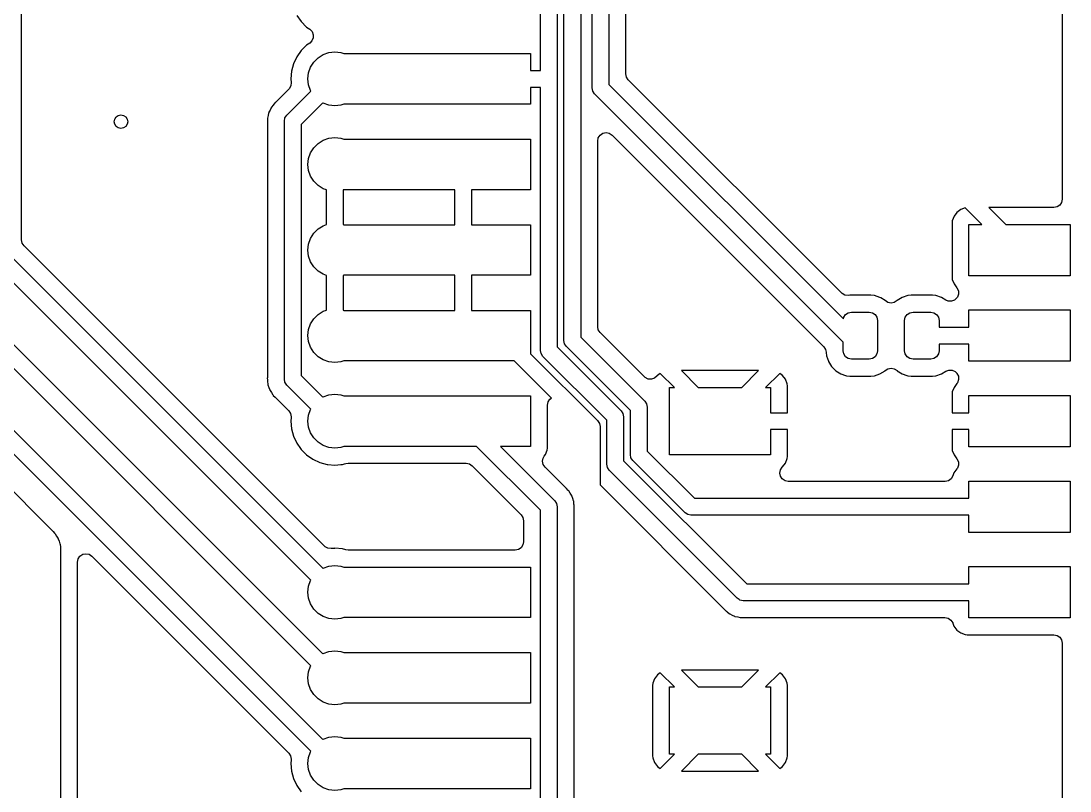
# Model space of a CAD drawing. Extents: x 2.04 to 3.91, y -6.2 to -2.9.
# Drawn here: x 2.683 to 3.909, y -5.532 to -4.632 of the extents above; entities that cross this region are included whole.
import ezdxf

# ---------------------------------------------------------------- set-up
doc = ezdxf.new("R2010")
doc.units = 0
doc.header["$MEASUREMENT"] = 0
doc.layers.add('BLACK', color=7, linetype='CONTINUOUS')

msp = doc.modelspace()

# ---------------------------------------------------------------- linework, layer by layer
at = {"layer": 'BLACK', "linetype": 'CONTINUOUS'}
for p, q in [((3.3374, -4.11653), (3.3374, -5.00183)), ((3.30984, -4.12795), (3.30984, -4.7)), ((3.31772, -5.00591), (3.31772, -4.12061)), ((3.29016, -4.69016), (3.29016, -4.13203)), ((2.68388, -4.88803), (2.68388, -4.29933)), ((3.35063, -4.71047), (3.35063, -4.35)), ((3.37031, -4.37376), (3.37031, -4.7064)), ((3.39002, -4.69417), (3.39002, -4.445)), ((3.89998, -4.55951), (3.89998, -4.84051)), ((3.00549, -4.6257), (3.01063, -4.63304)), ((3.01063, -4.63304), (3.01063, -4.63304)), ((3.01063, -4.63304), (3.01696, -4.63937)), ((3.01696, -4.63937), (3.01696, -4.63937)), ((3.01696, -4.63937), (3.01696, -4.63937)), ((3.01696, -4.63937), (3.02067, -4.64197)), ((3.02067, -4.64197), (3.02332, -4.64473)), ((3.02332, -4.64473), (3.0247, -4.6483)), ((3.02067, -4.65803), (3.01696, -4.66063)), ((3.02308, -4.65562), (3.02067, -4.65803)), ((3.02462, -4.65212), (3.02308, -4.65562)), ((3.0247, -4.6483), (3.02462, -4.65212)), ((3.01063, -4.66696), (3.00549, -4.6743)), ((3.01696, -4.66063), (3.01063, -4.66696)), ((3.03633, -4.67162), (3.04299, -4.66929)), ((3.04299, -4.66929), (3.05, -4.6685)), ((3.05, -4.6685), (3.05701, -4.66929)), ((3.05701, -4.66929), (3.06038, -4.67047)), ((3.06038, -4.67047), (3.2, -4.67047)), ((3.2, -4.67047), (3.27874, -4.67047)), ((3.27874, -4.67047), (3.27874, -4.69016)), ((3.0017, -4.68242), (2.99938, -4.69107)), ((3.00549, -4.6743), (3.0017, -4.68242)), ((3.0017, -4.68242), (3.0017, -4.68242)), ((3.00549, -4.6743), (3.00549, -4.6743)), ((3.02162, -4.68633), (3.02538, -4.68036)), ((3.02538, -4.68036), (3.03036, -4.67538)), ((3.03036, -4.67538), (3.03633, -4.67162)), ((2.99938, -4.69108), (2.9986, -4.7)), ((2.99938, -4.69107), (2.99938, -4.69108)), ((3.0185, -4.7), (3.01929, -4.69299)), ((3.01929, -4.69299), (3.02162, -4.68633)), ((3.27874, -4.69016), (3.29016, -4.69016)), ((3.39077, -4.69792), (3.39002, -4.69417)), ((2.99898, -4.70428), (2.99856, -4.70809)), ((2.9986, -4.7), (2.9986, -4.7)), ((2.9986, -4.7), (2.99898, -4.70428)), ((3.01929, -4.70701), (3.0185, -4.7)), ((3.02162, -4.71367), (3.01929, -4.70701)), ((3.30984, -4.7), (3.30984, -4.7)), ((3.30984, -4.7), (3.30984, -5.01325)), ((3.37031, -4.7064), (3.64428, -4.98036)), ((3.39289, -4.7011), (3.39077, -4.69792)), ((3.6419, -4.95011), (3.39289, -4.7011)), ((2.99614, -4.71207), (2.98192, -4.72629)), ((2.99383, -4.74225), (3.02193, -4.71415)), ((2.99672, -4.71144), (2.99614, -4.71207)), ((2.99856, -4.70809), (2.99672, -4.71144)), ((3.02193, -4.71415), (3.02162, -4.71367)), ((3.29016, -4.70984), (3.27874, -4.70984)), ((3.27874, -4.70984), (3.27874, -4.72953)), ((3.29016, -5.01732), (3.29016, -4.70984)), ((3.35138, -4.71424), (3.35063, -4.71047)), ((3.35351, -4.71743), (3.35138, -4.71424)), ((3.64304, -5.00696), (3.35351, -4.71743)), ((2.97788, -4.73055), (2.97593, -4.73287)), ((2.97868, -4.72954), (2.97788, -4.73055)), ((2.97883, -4.72938), (2.97868, -4.72954)), ((2.97912, -4.72907), (2.97883, -4.72938)), ((2.98037, -4.72757), (2.97912, -4.72907)), ((2.98084, -4.72722), (2.98037, -4.72757)), ((2.98037, -4.72757), (2.98037, -4.72757)), ((2.98192, -4.72629), (2.98084, -4.72722)), ((3.03585, -4.72807), (3.01063, -4.75329)), ((3.03633, -4.72838), (3.03585, -4.72807)), ((3.04299, -4.73071), (3.03633, -4.72838)), ((3.05, -4.7315), (3.04299, -4.73071)), ((3.05701, -4.73071), (3.05, -4.7315)), ((3.06038, -4.72953), (3.05701, -4.73071)), ((3.12126, -4.72953), (3.06038, -4.72953)), ((3.27874, -4.72953), (3.12126, -4.72953)), ((2.97194, -4.74282), (2.97124, -4.74576)), ((2.97255, -4.73986), (2.97194, -4.74282)), ((2.97269, -4.73944), (2.97255, -4.73986)), ((2.97283, -4.73904), (2.97269, -4.73944)), ((2.97419, -4.73634), (2.97283, -4.73904)), ((2.97547, -4.7336), (2.97419, -4.73634)), ((2.9757, -4.73323), (2.97547, -4.7336)), ((2.97593, -4.73287), (2.9757, -4.73323)), ((2.99169, -4.74545), (2.99383, -4.74225)), ((2.97119, -4.74619), (2.97115, -4.74662)), ((2.97115, -4.74662), (2.97115, -4.74662)), ((2.97115, -4.74662), (2.97115, -4.74662)), ((2.97115, -4.74662), (2.97122, -4.74889)), ((2.97124, -4.74576), (2.97119, -4.74619)), ((2.97122, -4.74889), (2.97124, -4.74964)), ((2.97124, -4.74964), (2.97124, -5.04792)), ((2.99094, -4.74921), (2.99169, -4.74545)), ((2.99094, -5.05079), (2.99094, -4.74921)), ((3.01063, -4.75329), (3.01063, -5.04671)), ((3.04299, -4.76929), (3.05, -4.7685)), ((3.05, -4.7685), (3.05701, -4.76929)), ((3.35785, -4.76881), (3.35998, -4.76563)), ((3.35998, -4.76563), (3.36316, -4.7635)), ((3.36316, -4.7635), (3.36691, -4.76276)), ((3.36691, -4.76276), (3.37066, -4.7635)), ((3.37066, -4.7635), (3.37384, -4.76563)), ((3.37384, -4.76563), (3.62133, -5.01311)), ((3.02162, -4.78633), (3.02538, -4.78036)), ((3.02538, -4.78036), (3.03036, -4.77538)), ((3.03036, -4.77538), (3.03633, -4.77162)), ((3.03633, -4.77162), (3.04299, -4.76929)), ((3.05701, -4.76929), (3.06038, -4.77047)), ((3.06038, -4.77047), (3.2, -4.77047)), ((3.2, -4.77047), (3.27874, -4.77047)), ((3.27874, -4.77047), (3.27874, -4.82953)), ((3.35711, -4.77256), (3.35785, -4.76881)), ((3.35711, -4.98961), (3.35711, -4.77256)), ((3.0185, -4.8), (3.01929, -4.79299)), ((3.01929, -4.79299), (3.02162, -4.78633)), ((3.01929, -4.80701), (3.0185, -4.8)), ((3.02162, -4.81367), (3.01929, -4.80701)), ((3.02538, -4.81964), (3.02162, -4.81367)), ((3.03036, -4.82462), (3.02538, -4.81964)), ((3.03633, -4.82838), (3.03036, -4.82462)), ((3.04016, -4.82971), (3.03633, -4.82838)), ((3.04016, -4.87029), (3.04016, -4.82971)), ((3.06038, -4.82953), (3.05984, -4.82971)), ((3.05984, -4.82971), (3.05984, -4.87029)), ((3.12126, -4.82953), (3.06038, -4.82953)), ((3.19016, -4.82953), (3.12126, -4.82953)), ((3.19016, -4.87047), (3.19016, -4.82953)), ((3.27874, -4.82953), (3.20984, -4.82953)), ((3.20984, -4.82953), (3.20984, -4.87047)), ((3.89998, -4.84051), (3.89923, -4.84426)), ((3.78141, -4.85255), (3.77688, -4.85594)), ((3.78667, -4.85059), (3.78141, -4.85255)), ((3.80608, -4.87), (3.78667, -4.85059)), ((3.89018, -4.85031), (3.81423, -4.85031)), ((3.81423, -4.85031), (3.83392, -4.87)), ((3.89393, -4.84957), (3.89018, -4.85031)), ((3.89711, -4.84744), (3.89393, -4.84957)), ((3.89923, -4.84426), (3.89711, -4.84744)), ((3.77151, -4.86577), (3.77126, -4.86812)), ((3.77349, -4.86047), (3.77151, -4.86577)), ((3.77151, -4.86577), (3.77151, -4.86577)), ((3.77688, -4.85594), (3.77349, -4.86047)), ((3.77688, -4.85594), (3.77688, -4.85594)), ((3.02538, -4.88036), (3.03036, -4.87538)), ((3.03036, -4.87538), (3.03633, -4.87162)), ((3.03633, -4.87162), (3.04016, -4.87029)), ((3.05984, -4.87029), (3.06038, -4.87047)), ((3.06038, -4.87047), (3.19016, -4.87047)), ((3.20984, -4.87047), (3.27874, -4.87047)), ((3.27874, -4.87047), (3.27874, -4.92953)), ((3.77126, -4.86812), (3.77126, -4.93188)), ((3.79094, -4.93), (3.79094, -4.87)), ((3.79094, -4.87), (3.80608, -4.87)), ((3.83392, -4.87), (3.90906, -4.87)), ((3.90906, -4.87), (3.90906, -4.93)), ((2.68462, -4.89178), (2.68388, -4.88803)), ((3.01929, -4.89299), (3.02162, -4.88633)), ((3.02162, -4.88633), (3.02538, -4.88036)), ((2.66417, -4.90025), (3.03585, -5.27193)), ((2.68675, -4.89496), (2.68462, -4.89178)), ((3.03793, -5.24614), (2.68675, -4.89496)), ((3.0185, -4.9), (3.01929, -4.89299)), ((3.01929, -4.90701), (3.0185, -4.9)), ((3.02193, -5.28585), (2.64737, -4.91129)), ((3.02162, -4.91367), (3.01929, -4.90701)), ((3.02538, -4.91964), (3.02162, -4.91367)), ((3.03036, -4.92462), (3.02538, -4.91964)), ((3.03633, -4.92838), (3.03036, -4.92462)), ((3.04016, -4.92971), (3.03633, -4.92838)), ((3.04016, -4.97029), (3.04016, -4.92971)), ((3.06038, -4.92953), (3.05984, -4.92971)), ((3.05984, -4.92971), (3.05984, -4.97029)), ((3.12126, -4.92953), (3.06038, -4.92953)), ((3.19016, -4.92953), (3.12126, -4.92953)), ((3.19016, -4.97047), (3.19016, -4.92953)), ((3.27874, -4.92953), (3.20984, -4.92953)), ((3.20984, -4.92953), (3.20984, -4.97047)), ((3.77126, -4.93188), (3.77151, -4.93423)), ((3.77151, -4.93423), (3.77151, -4.93423)), ((3.77151, -4.93423), (3.77349, -4.93953)), ((3.77349, -4.93953), (3.77692, -4.94411)), ((3.90906, -4.93), (3.79094, -4.93)), ((3.64264, -4.95078), (3.6419, -4.95011)), ((3.64602, -4.95257), (3.64264, -4.95078)), ((3.77692, -4.94411), (3.77857, -4.94756)), ((3.77877, -4.95138), (3.7775, -4.95499)), ((3.77857, -4.94756), (3.77877, -4.95138)), ((3.64983, -4.95293), (3.64602, -4.95257)), ((3.65177, -4.95274), (3.64983, -4.95293)), ((3.67638, -4.95274), (3.65177, -4.95274)), ((3.68043, -4.95315), (3.67638, -4.95274)), ((3.67638, -4.95274), (3.67638, -4.95274)), ((3.68698, -4.95532), (3.68043, -4.95315)), ((3.68043, -4.95315), (3.68043, -4.95315)), ((3.68043, -4.95315), (3.68043, -4.95315)), ((3.688, -4.95595), (3.68698, -4.95532)), ((3.68698, -4.95532), (3.68698, -4.95532)), ((3.68698, -4.95532), (3.68698, -4.95532)), ((3.68698, -4.95532), (3.68698, -4.95532)), ((3.69286, -4.95895), (3.688, -4.95595)), ((3.69307, -4.95916), (3.69286, -4.95895)), ((3.69625, -4.96128), (3.69307, -4.95916)), ((3.7, -4.96203), (3.69625, -4.96128)), ((3.70375, -4.96128), (3.7, -4.96203)), ((3.70693, -4.95916), (3.70375, -4.96128)), ((3.70714, -4.95895), (3.70693, -4.95916)), ((3.71302, -4.95532), (3.70714, -4.95895)), ((3.71957, -4.95315), (3.71302, -4.95532)), ((3.72362, -4.95274), (3.71957, -4.95315)), ((3.74823, -4.95274), (3.72362, -4.95274)), ((3.75228, -4.95315), (3.74823, -4.95274)), ((3.74823, -4.95274), (3.74823, -4.95274)), ((3.75883, -4.95532), (3.75228, -4.95315)), ((3.75228, -4.95315), (3.75228, -4.95315)), ((3.75228, -4.95315), (3.75228, -4.95315)), ((3.76385, -4.95842), (3.75883, -4.95532)), ((3.75883, -4.95532), (3.75883, -4.95532)), ((3.76657, -4.95957), (3.76385, -4.95842)), ((3.77039, -4.95978), (3.76657, -4.95957)), ((3.774, -4.95851), (3.77039, -4.95978)), ((3.77685, -4.95595), (3.774, -4.95851)), ((3.77692, -4.95586), (3.77685, -4.95595)), ((3.7775, -4.95499), (3.77692, -4.95586)), ((2.63661, -4.97269), (3.03585, -5.37193)), ((3.02538, -4.98036), (3.03036, -4.97538)), ((3.03036, -4.97538), (3.03633, -4.97162)), ((3.03633, -4.97162), (3.04016, -4.97029)), ((3.05984, -4.97029), (3.06038, -4.97047)), ((3.06038, -4.97047), (3.19016, -4.97047)), ((3.20984, -4.97047), (3.27874, -4.97047)), ((3.27874, -4.97047), (3.27874, -5.02112)), ((3.64465, -4.97852), (3.64678, -4.97532)), ((3.64678, -4.97532), (3.64997, -4.97319)), ((3.64997, -4.97319), (3.65374, -4.97244)), ((3.65374, -4.97244), (3.67441, -4.97244)), ((3.67441, -4.97244), (3.67818, -4.97319)), ((3.67818, -4.97319), (3.68137, -4.97532)), ((3.68137, -4.97532), (3.6835, -4.97852)), ((3.7165, -4.97852), (3.71863, -4.97532)), ((3.71863, -4.97532), (3.72182, -4.97319)), ((3.72182, -4.97319), (3.72559, -4.97244)), ((3.72559, -4.97244), (3.74626, -4.97244)), ((3.74626, -4.97244), (3.75003, -4.97319)), ((3.75003, -4.97319), (3.75322, -4.97532)), ((3.75322, -4.97532), (3.75535, -4.97852)), ((3.79094, -4.99016), (3.79094, -4.97)), ((3.79094, -4.97), (3.90906, -4.97)), ((3.90906, -4.97), (3.90906, -5.03)), ((3.02193, -5.38585), (2.61981, -4.98373)), ((3.01929, -4.99299), (3.02162, -4.98633)), ((3.02162, -4.98633), (3.02538, -4.98036)), ((3.64428, -4.98036), (3.64465, -4.97852)), ((3.6835, -4.97852), (3.68425, -4.98228)), ((3.68425, -4.98228), (3.68425, -5.01772)), ((3.71575, -4.98228), (3.7165, -4.97852)), ((3.71575, -5.01772), (3.71575, -4.98228)), ((3.75535, -4.97852), (3.7561, -4.98228)), ((3.7561, -4.98228), (3.7561, -4.99016)), ((3.0185, -5), (3.01929, -4.99299)), ((3.01929, -5.00701), (3.0185, -5)), ((3.35785, -4.99336), (3.35711, -4.98961)), ((3.35998, -4.99654), (3.35785, -4.99336)), ((3.40438, -5.04094), (3.35998, -4.99654)), ((3.7561, -4.99016), (3.79094, -4.99016)), ((3.02162, -5.01367), (3.01929, -5.00701)), ((3.02538, -5.01964), (3.02162, -5.01367)), ((3.30984, -5.01325), (3.38452, -5.08792)), ((3.31847, -5.00968), (3.31772, -5.00591)), ((3.3206, -5.01287), (3.31847, -5.00968)), ((3.39528, -5.08755), (3.3206, -5.01287)), ((3.3374, -5.00183), (3.41208, -5.07651)), ((3.62133, -5.01311), (3.62345, -5.01629)), ((3.6439, -5.00753), (3.64304, -5.00696)), ((3.64304, -5.00696), (3.64304, -5.00696)), ((3.6439, -5.01772), (3.6439, -5.00753)), ((3.79094, -5.00984), (3.7561, -5.00984)), ((3.7561, -5.00984), (3.7561, -5.01772)), ((3.79094, -5.03), (3.79094, -5.00984)), ((3.03036, -5.02462), (3.02538, -5.01964)), ((3.03633, -5.02838), (3.03036, -5.02462)), ((3.27874, -5.02112), (3.35696, -5.09934)), ((3.29091, -5.02109), (3.29016, -5.01732)), ((3.29304, -5.02428), (3.29091, -5.02109)), ((3.36772, -5.09896), (3.29304, -5.02428)), ((3.62345, -5.01629), (3.62416, -5.01944)), ((3.62416, -5.01944), (3.62417, -5.01944)), ((3.62417, -5.01944), (3.62417, -5.01949)), ((3.62417, -5.01949), (3.62419, -5.01955)), ((3.62419, -5.01955), (3.62419, -5.01968)), ((3.62419, -5.01968), (3.62461, -5.02373)), ((3.62461, -5.02373), (3.62665, -5.0299)), ((3.64465, -5.02148), (3.6439, -5.01772)), ((3.64678, -5.02468), (3.64465, -5.02148)), ((3.64997, -5.02681), (3.64678, -5.02468)), ((3.68137, -5.02468), (3.67818, -5.02681)), ((3.6835, -5.02148), (3.68137, -5.02468)), ((3.68425, -5.01772), (3.6835, -5.02148)), ((3.7165, -5.02148), (3.71575, -5.01772)), ((3.71863, -5.02468), (3.7165, -5.02148)), ((3.72182, -5.02681), (3.71863, -5.02468)), ((3.75322, -5.02468), (3.75003, -5.02681)), ((3.75535, -5.02148), (3.75322, -5.02468)), ((3.7561, -5.01772), (3.75535, -5.02148)), ((3.04299, -5.03071), (3.03633, -5.02838)), ((3.05, -5.0315), (3.04299, -5.03071)), ((3.05701, -5.03071), (3.05, -5.0315)), ((3.06038, -5.02953), (3.05701, -5.03071)), ((3.12126, -5.02953), (3.06038, -5.02953)), ((3.25931, -5.02953), (3.12126, -5.02953)), ((3.30297, -5.07319), (3.25931, -5.02953)), ((3.62665, -5.0299), (3.62678, -5.03029)), ((3.62678, -5.03029), (3.63041, -5.03617)), ((3.63041, -5.03617), (3.63529, -5.04105)), ((3.65374, -5.02756), (3.64997, -5.02681)), ((3.67441, -5.02756), (3.65374, -5.02756)), ((3.67818, -5.02681), (3.67441, -5.02756)), ((3.69625, -5.03872), (3.7, -5.03797)), ((3.7, -5.03797), (3.70375, -5.03872)), ((3.72559, -5.02756), (3.72182, -5.02681)), ((3.74626, -5.02756), (3.72559, -5.02756)), ((3.75003, -5.02681), (3.74626, -5.02756)), ((3.90906, -5.03), (3.79094, -5.03)), ((2.60906, -5.04514), (3.03585, -5.47193)), ((2.97114, -5.04934), (2.97105, -5.04992)), ((2.97105, -5.04992), (2.97105, -5.04992)), ((2.97105, -5.04992), (2.97122, -5.05186)), ((2.97124, -5.04792), (2.97114, -5.04934)), ((3.01063, -5.04671), (3.03585, -5.07193)), ((3.41166, -5.04822), (3.40438, -5.04094)), ((3.41271, -5.04914), (3.41166, -5.04822)), ((3.41616, -5.05079), (3.41271, -5.04914)), ((3.42359, -5.04972), (3.41998, -5.05099)), ((3.42644, -5.04716), (3.42359, -5.04972)), ((3.42688, -5.04657), (3.42644, -5.04716)), ((3.43018, -5.0441), (3.42688, -5.04657)), ((3.42688, -5.04657), (3.42688, -5.04657)), ((3.44671, -5.06063), (3.43018, -5.0441)), ((3.54514, -5.04094), (3.45486, -5.04094)), ((3.45486, -5.04094), (3.47455, -5.06063)), ((3.52545, -5.06063), (3.54514, -5.04094)), ((3.56982, -5.0441), (3.55329, -5.06063)), ((3.57312, -5.04657), (3.56982, -5.0441)), ((3.56982, -5.0441), (3.56982, -5.0441)), ((3.57651, -5.0511), (3.57312, -5.04657)), ((3.57312, -5.04657), (3.57312, -5.04657)), ((3.63529, -5.04105), (3.64117, -5.04468)), ((3.64117, -5.04468), (3.64117, -5.04468)), ((3.64117, -5.04468), (3.64117, -5.04468)), ((3.64117, -5.04468), (3.6465, -5.04645)), ((3.6465, -5.04645), (3.64772, -5.04685)), ((3.64772, -5.04685), (3.65177, -5.04726)), ((3.65177, -5.04726), (3.67638, -5.04726)), ((3.67638, -5.04726), (3.68043, -5.04685)), ((3.68043, -5.04685), (3.68698, -5.04468)), ((3.68698, -5.04468), (3.69286, -5.04105)), ((3.69286, -5.04105), (3.69307, -5.04084)), ((3.69307, -5.04084), (3.69625, -5.03872)), ((3.70375, -5.03872), (3.70693, -5.04084)), ((3.70693, -5.04084), (3.70714, -5.04105)), ((3.70714, -5.04105), (3.70714, -5.04105)), ((3.70714, -5.04105), (3.70714, -5.04105)), ((3.70714, -5.04105), (3.71302, -5.04468)), ((3.71302, -5.04468), (3.71302, -5.04468)), ((3.71302, -5.04468), (3.71302, -5.04468)), ((3.71302, -5.04468), (3.71835, -5.04645)), ((3.71835, -5.04645), (3.71957, -5.04685)), ((3.71957, -5.04685), (3.72362, -5.04726)), ((3.72362, -5.04726), (3.74823, -5.04726)), ((3.74823, -5.04726), (3.75228, -5.04685)), ((3.75228, -5.04685), (3.75883, -5.04468)), ((3.75883, -5.04468), (3.76385, -5.04158)), ((3.76385, -5.04158), (3.76744, -5.04025)), ((3.76744, -5.04025), (3.77126, -5.04039)), ((3.77126, -5.04039), (3.77474, -5.04198)), ((3.77474, -5.04198), (3.77685, -5.04405)), ((3.77685, -5.04405), (3.77692, -5.04414)), ((3.77692, -5.04414), (3.77857, -5.04759)), ((3.77857, -5.04759), (3.77877, -5.05141)), ((3.02193, -5.48585), (2.59225, -5.05617)), ((2.97122, -5.05186), (2.97124, -5.05229)), ((2.97124, -5.05229), (2.97124, -5.05251)), ((2.97124, -5.05251), (2.97139, -5.05379)), ((2.97139, -5.05379), (2.97165, -5.0568)), ((2.97165, -5.0568), (2.97174, -5.05722)), ((2.97174, -5.05722), (2.97184, -5.05765)), ((2.97184, -5.05765), (2.97287, -5.06049)), ((2.97287, -5.06049), (2.97383, -5.06336)), ((2.99169, -5.05455), (2.99094, -5.05079)), ((2.99094, -5.05079), (2.99094, -5.05079)), ((2.99383, -5.05775), (2.99169, -5.05455)), ((3.02193, -5.08585), (2.99383, -5.05775)), ((3.41998, -5.05099), (3.41616, -5.05079)), ((3.44094, -5.13937), (3.44094, -5.06063)), ((3.44094, -5.06063), (3.44671, -5.06063)), ((3.47455, -5.06063), (3.52545, -5.06063)), ((3.55329, -5.06063), (3.55906, -5.06063)), ((3.55906, -5.06063), (3.55906, -5.09016)), ((3.57849, -5.0564), (3.57651, -5.0511)), ((3.57874, -5.05875), (3.57849, -5.0564)), ((3.57849, -5.0564), (3.57849, -5.0564)), ((3.57874, -5.09016), (3.57874, -5.05875)), ((3.57874, -5.05875), (3.57874, -5.05875)), ((3.77349, -5.06047), (3.77151, -5.06577)), ((3.77692, -5.05589), (3.77349, -5.06047)), ((3.7775, -5.05502), (3.77692, -5.05589)), ((3.77877, -5.05141), (3.7775, -5.05502)), ((2.97383, -5.06336), (2.97401, -5.06375)), ((2.97401, -5.06375), (2.9742, -5.06414)), ((2.9742, -5.06414), (2.9742, -5.06414)), ((2.9742, -5.06414), (2.97586, -5.06666)), ((2.97586, -5.06666), (2.97745, -5.06924)), ((2.97745, -5.06924), (2.97745, -5.06924)), ((2.97745, -5.06924), (2.97772, -5.06958)), ((2.97772, -5.06958), (2.978, -5.06991)), ((2.978, -5.06991), (2.9802, -5.07198)), ((2.9802, -5.07198), (2.99614, -5.08793)), ((3.03585, -5.07193), (3.03633, -5.07162)), ((3.03633, -5.07162), (3.04299, -5.06929)), ((3.04299, -5.06929), (3.05, -5.0685)), ((3.05, -5.0685), (3.05701, -5.06929)), ((3.05701, -5.06929), (3.06038, -5.07047)), ((3.06038, -5.07047), (3.2, -5.07047)), ((3.2, -5.07047), (3.27874, -5.07047)), ((3.27874, -5.07047), (3.27874, -5.12953)), ((3.29919, -5.07747), (3.30132, -5.07429)), ((3.30132, -5.07429), (3.30297, -5.07319)), ((3.77151, -5.06577), (3.77126, -5.06812)), ((3.77126, -5.06812), (3.77126, -5.09016)), ((3.77151, -5.06577), (3.77151, -5.06577)), ((3.79094, -5.09016), (3.79094, -5.07)), ((3.79094, -5.07), (3.90906, -5.07)), ((3.90906, -5.07), (3.90906, -5.13)), ((2.57853, -5.08677), (2.72088, -5.22912)), ((3.01929, -5.09299), (3.02162, -5.08633)), ((3.02162, -5.08633), (3.02193, -5.08585)), ((3.29844, -5.08122), (3.29919, -5.07747)), ((3.29844, -5.13141), (3.29844, -5.08122)), ((3.41208, -5.07651), (3.41208, -5.07651)), ((3.41208, -5.07651), (3.41421, -5.0797)), ((3.41421, -5.0797), (3.41496, -5.08347)), ((3.41496, -5.08347), (3.41496, -5.1349)), ((2.99614, -5.08793), (2.99827, -5.09111)), ((2.99827, -5.09111), (2.99902, -5.09486)), ((2.99898, -5.09572), (2.9986, -5.1)), ((2.99902, -5.09486), (2.99898, -5.09572)), ((3.0185, -5.1), (3.01929, -5.09299)), ((3.35696, -5.09934), (3.35696, -5.09934)), ((3.35696, -5.09934), (3.35909, -5.10253)), ((3.36772, -5.15039), (3.36772, -5.09896)), ((3.38452, -5.08792), (3.38452, -5.08792)), ((3.38452, -5.08792), (3.38665, -5.09112)), ((3.38665, -5.09112), (3.3874, -5.09488)), ((3.3874, -5.09488), (3.3874, -5.14631)), ((3.39528, -5.13898), (3.39528, -5.08755)), ((3.55906, -5.09016), (3.57874, -5.09016)), ((3.77126, -5.09016), (3.79094, -5.09016)), ((2.9986, -5.1), (2.9986, -5.1)), ((2.9986, -5.1), (2.99938, -5.10892)), ((2.99938, -5.10892), (2.99938, -5.10892)), ((2.99938, -5.10892), (3.0017, -5.11758)), ((3.01929, -5.10701), (3.0185, -5.1)), ((3.02162, -5.11367), (3.01929, -5.10701)), ((3.35909, -5.10253), (3.35984, -5.1063)), ((3.35984, -5.1063), (3.35984, -5.1063)), ((3.35984, -5.1063), (3.35984, -5.17446)), ((3.57874, -5.10984), (3.55906, -5.10984)), ((3.55906, -5.10984), (3.55906, -5.13937)), ((3.57874, -5.14125), (3.57874, -5.10984)), ((3.79094, -5.10984), (3.77126, -5.10984)), ((3.77126, -5.10984), (3.77126, -5.13188)), ((3.79094, -5.13), (3.79094, -5.10984)), ((3.0017, -5.11758), (3.0017, -5.11758)), ((3.0017, -5.11758), (3.00549, -5.1257)), ((3.02538, -5.11964), (3.02162, -5.11367)), ((3.03036, -5.12462), (3.02538, -5.11964)), ((3.00549, -5.1257), (3.00549, -5.1257)), ((3.00549, -5.1257), (3.00982, -5.13188)), ((3.00982, -5.13188), (3.01063, -5.13304)), ((3.01063, -5.13304), (3.01696, -5.13937)), ((3.03633, -5.12838), (3.03036, -5.12462)), ((3.04299, -5.13071), (3.03633, -5.12838)), ((3.05, -5.1315), (3.04299, -5.13071)), ((3.05701, -5.13071), (3.05, -5.1315)), ((3.06038, -5.12953), (3.05701, -5.13071)), ((3.12126, -5.12953), (3.06038, -5.12953)), ((3.21561, -5.12953), (3.12126, -5.12953)), ((3.29016, -5.20408), (3.21561, -5.12953)), ((3.27874, -5.12953), (3.24345, -5.12953)), ((3.24345, -5.12953), (3.30696, -5.19304)), ((3.29621, -5.13907), (3.29819, -5.13376)), ((3.29819, -5.13376), (3.29844, -5.13141)), ((3.41496, -5.1349), (3.47022, -5.19016)), ((3.77126, -5.13188), (3.77151, -5.13423)), ((3.77151, -5.13423), (3.77151, -5.13423)), ((3.77151, -5.13423), (3.77349, -5.13953)), ((3.90906, -5.13), (3.79094, -5.13)), ((3.01696, -5.13937), (3.01696, -5.13937)), ((3.01696, -5.13937), (3.01696, -5.13937)), ((3.01696, -5.13937), (3.0243, -5.14451)), ((3.0243, -5.14451), (3.0243, -5.14451)), ((3.0243, -5.14451), (3.0243, -5.14451)), ((3.0243, -5.14451), (3.03242, -5.1483)), ((3.03242, -5.1483), (3.04108, -5.15062)), ((3.29277, -5.14693), (3.29352, -5.14317)), ((3.29352, -5.15068), (3.29277, -5.14693)), ((3.29352, -5.14317), (3.29473, -5.14105)), ((3.29473, -5.14105), (3.29621, -5.13907)), ((3.3874, -5.14631), (3.53124, -5.29016)), ((3.39602, -5.14274), (3.39528, -5.13898)), ((3.39528, -5.13898), (3.39528, -5.13898)), ((3.39816, -5.14594), (3.39602, -5.14274)), ((3.45918, -5.20696), (3.39816, -5.14594)), ((3.55906, -5.13937), (3.44094, -5.13937)), ((3.57651, -5.1489), (3.57849, -5.1436)), ((3.57849, -5.1436), (3.57874, -5.14125)), ((3.57849, -5.1436), (3.57849, -5.1436)), ((3.57874, -5.14125), (3.57874, -5.14125)), ((3.77349, -5.13953), (3.77692, -5.14411)), ((3.77692, -5.14411), (3.77857, -5.14756)), ((3.77857, -5.14756), (3.77877, -5.15138)), ((3.04108, -5.15062), (3.04178, -5.15068)), ((3.04178, -5.15068), (3.05, -5.1514)), ((3.05, -5.1514), (3.05707, -5.15078)), ((3.05, -5.1514), (3.05, -5.1514)), ((3.05, -5.1514), (3.05, -5.1514)), ((3.05707, -5.15078), (3.05892, -5.15062)), ((3.05892, -5.15062), (3.06118, -5.15001)), ((3.06118, -5.15001), (3.06284, -5.14957)), ((3.06284, -5.14957), (3.06538, -5.14923)), ((3.06538, -5.14923), (3.20245, -5.14923)), ((3.20245, -5.14923), (3.20245, -5.14923)), ((3.20245, -5.14923), (3.20339, -5.14923)), ((3.20339, -5.14923), (3.20714, -5.14998)), ((3.20714, -5.14998), (3.21032, -5.1521)), ((3.21032, -5.1521), (3.26758, -5.20937)), ((3.29564, -5.15386), (3.29352, -5.15068)), ((3.32059, -5.1788), (3.29564, -5.15386)), ((3.36847, -5.15416), (3.36772, -5.15039)), ((3.3706, -5.15735), (3.36847, -5.15416)), ((3.52021, -5.30696), (3.3706, -5.15735)), ((3.56996, -5.16065), (3.57071, -5.1569)), ((3.57071, -5.1644), (3.56996, -5.16065)), ((3.57071, -5.1569), (3.57283, -5.15372)), ((3.57283, -5.15372), (3.57312, -5.15343)), ((3.57312, -5.15343), (3.57651, -5.1489)), ((3.77347, -5.16046), (3.77212, -5.16408)), ((3.77692, -5.15586), (3.77347, -5.16046)), ((3.7775, -5.15499), (3.77692, -5.15586)), ((3.77877, -5.15138), (3.7775, -5.15499)), ((3.57283, -5.16758), (3.57071, -5.1644)), ((3.57601, -5.16971), (3.57283, -5.16758)), ((3.57976, -5.17045), (3.57601, -5.16971)), ((3.76294, -5.17045), (3.57976, -5.17045)), ((3.76329, -5.17045), (3.76294, -5.17045)), ((3.76701, -5.16957), (3.76329, -5.17045)), ((3.77011, -5.16733), (3.76701, -5.16957)), ((3.77212, -5.16408), (3.77011, -5.16733)), ((3.79094, -5.19016), (3.79094, -5.17)), ((3.79094, -5.17), (3.90906, -5.17)), ((3.90906, -5.17), (3.90906, -5.23)), ((3.32279, -5.18088), (3.32059, -5.1788)), ((3.32307, -5.18121), (3.32279, -5.18088)), ((3.32334, -5.18155), (3.32307, -5.18121)), ((3.32492, -5.18412), (3.32334, -5.18155)), ((3.32334, -5.18155), (3.32334, -5.18155)), ((3.32575, -5.18539), (3.32492, -5.18412)), ((3.32658, -5.18665), (3.32575, -5.18539)), ((3.35984, -5.17446), (3.50425, -5.31887)), ((3.30696, -5.19304), (3.30696, -5.19304)), ((3.30696, -5.19304), (3.30909, -5.19623)), ((3.30909, -5.19623), (3.30984, -5.2)), ((3.32678, -5.18704), (3.32658, -5.18665)), ((3.32696, -5.18743), (3.32678, -5.18704)), ((3.32791, -5.1903), (3.32696, -5.18743)), ((3.32696, -5.18743), (3.32696, -5.18743)), ((3.32895, -5.19314), (3.32791, -5.1903)), ((3.32791, -5.1903), (3.32791, -5.1903)), ((3.32905, -5.19356), (3.32895, -5.19314)), ((3.32913, -5.19398), (3.32905, -5.19356)), ((3.3294, -5.197), (3.32913, -5.19398)), ((3.32913, -5.19398), (3.32913, -5.19398)), ((3.32955, -5.19828), (3.3294, -5.197)), ((3.3294, -5.197), (3.3294, -5.197)), ((3.47022, -5.19016), (3.79094, -5.19016)), ((3.26758, -5.20937), (3.26971, -5.21255)), ((3.29016, -5.59016), (3.29016, -5.20408)), ((3.30984, -5.2), (3.30984, -5.59016)), ((3.32955, -5.1985), (3.32955, -5.19828)), ((3.32957, -5.19892), (3.32955, -5.1985)), ((3.32955, -5.20287), (3.32965, -5.20145)), ((3.32955, -5.39094), (3.32955, -5.20287)), ((3.32974, -5.20087), (3.32957, -5.19892)), ((3.32965, -5.20145), (3.32974, -5.20087)), ((3.46238, -5.20909), (3.45918, -5.20696)), ((3.46614, -5.20984), (3.46238, -5.20909)), ((3.79094, -5.20984), (3.46614, -5.20984)), ((3.46614, -5.20984), (3.46614, -5.20984)), ((3.79094, -5.23), (3.79094, -5.20984)), ((3.26971, -5.21255), (3.27045, -5.2163)), ((3.27045, -5.2163), (3.27045, -5.24096)), ((2.72088, -5.22912), (2.72231, -5.23072)), ((2.72231, -5.23072), (2.72262, -5.23102)), ((2.72262, -5.23102), (2.72276, -5.23124)), ((2.72276, -5.23124), (2.72316, -5.23169)), ((2.72316, -5.23169), (2.72474, -5.23424)), ((2.72474, -5.23424), (2.72639, -5.23675)), ((3.90906, -5.23), (3.79094, -5.23)), ((2.72639, -5.23675), (2.72653, -5.23715)), ((2.72653, -5.23715), (2.72676, -5.23752)), ((2.72676, -5.23752), (2.72771, -5.24037)), ((2.72771, -5.24037), (2.72873, -5.24319)), ((2.72873, -5.24319), (2.72878, -5.24362)), ((2.72878, -5.24362), (2.72892, -5.24403)), ((2.72892, -5.24403), (2.72918, -5.24702)), ((3.03856, -5.24672), (3.03793, -5.24614)), ((3.04191, -5.24856), (3.03856, -5.24672)), ((3.26971, -5.24472), (3.26758, -5.2479)), ((3.27045, -5.24096), (3.26971, -5.24472)), ((2.72918, -5.24702), (2.72953, -5.25)), ((2.72953, -5.25), (2.72953, -5.98777)), ((2.74998, -5.26093), (2.7521, -5.25775)), ((2.7521, -5.25775), (2.75528, -5.25563)), ((2.75528, -5.25563), (2.75904, -5.25488)), ((2.75904, -5.25488), (2.76279, -5.25563)), ((2.76279, -5.25563), (2.76597, -5.25775)), ((2.76597, -5.25775), (2.99614, -5.48793)), ((3.04572, -5.24898), (3.04191, -5.24856)), ((3.04967, -5.24863), (3.04572, -5.24898)), ((3.05, -5.2486), (3.04967, -5.24863)), ((3.05892, -5.24938), (3.05, -5.2486)), ((3.05, -5.2486), (3.05, -5.2486)), ((3.05, -5.2486), (3.05, -5.2486)), ((3.05893, -5.24938), (3.05892, -5.24938)), ((3.05892, -5.24938), (3.05892, -5.24938)), ((3.05892, -5.24938), (3.05892, -5.24938)), ((3.05892, -5.24938), (3.05892, -5.24938)), ((3.06284, -5.25043), (3.05893, -5.24938)), ((3.06538, -5.25077), (3.06284, -5.25043)), ((3.26065, -5.25077), (3.06538, -5.25077)), ((3.2644, -5.25002), (3.26065, -5.25077)), ((3.26758, -5.2479), (3.2644, -5.25002)), ((2.74923, -5.26469), (2.74998, -5.26093)), ((2.74923, -5.97555), (2.74923, -5.26469)), ((3.03633, -5.27162), (3.04299, -5.26929)), ((3.04299, -5.26929), (3.05, -5.2685)), ((3.05, -5.2685), (3.05701, -5.26929)), ((3.05701, -5.26929), (3.06038, -5.27047)), ((3.06038, -5.27047), (3.2, -5.27047)), ((3.2, -5.27047), (3.27874, -5.27047)), ((3.27874, -5.27047), (3.27874, -5.32953)), ((3.79094, -5.29016), (3.79094, -5.27)), ((3.79094, -5.27), (3.90906, -5.27)), ((3.90906, -5.27), (3.90906, -5.33)), ((3.03585, -5.27193), (3.03633, -5.27162)), ((3.0185, -5.3), (3.01929, -5.29299)), ((3.01929, -5.29299), (3.02162, -5.28633)), ((3.02162, -5.28633), (3.02193, -5.28585)), ((3.53124, -5.29016), (3.79094, -5.29016)), ((3.01929, -5.30701), (3.0185, -5.3)), ((3.02162, -5.31367), (3.01929, -5.30701)), ((3.52247, -5.30847), (3.52021, -5.30696)), ((3.52021, -5.30696), (3.52021, -5.30696)), ((3.02538, -5.31964), (3.02162, -5.31367)), ((3.03036, -5.32462), (3.02538, -5.31964)), ((3.50425, -5.31887), (3.50518, -5.31994)), ((3.50518, -5.31994), (3.50553, -5.32041)), ((3.5234, -5.30909), (3.52247, -5.30847)), ((3.52717, -5.30984), (3.5234, -5.30909)), ((3.79094, -5.30984), (3.52717, -5.30984)), ((3.52717, -5.30984), (3.52717, -5.30984)), ((3.79094, -5.33), (3.79094, -5.30984)), ((3.03633, -5.32838), (3.03036, -5.32462)), ((3.04299, -5.33071), (3.03633, -5.32838)), ((3.05, -5.3315), (3.04299, -5.33071)), ((3.05701, -5.33071), (3.05, -5.3315)), ((3.06038, -5.32953), (3.05701, -5.33071)), ((3.12126, -5.32953), (3.06038, -5.32953)), ((3.27874, -5.32953), (3.12126, -5.32953)), ((3.50553, -5.32041), (3.50702, -5.32167)), ((3.50702, -5.32167), (3.50734, -5.32196)), ((3.50734, -5.32196), (3.50749, -5.32211)), ((3.50749, -5.32211), (3.50749, -5.32211)), ((3.50749, -5.32211), (3.5085, -5.32291)), ((3.5085, -5.32291), (3.51082, -5.32485)), ((3.51082, -5.32485), (3.51082, -5.32485)), ((3.51082, -5.32485), (3.51118, -5.32509)), ((3.51118, -5.32509), (3.51155, -5.32532)), ((3.51155, -5.32532), (3.51155, -5.32532)), ((3.51155, -5.32532), (3.51429, -5.3266)), ((3.51429, -5.3266), (3.51429, -5.3266)), ((3.51429, -5.3266), (3.51699, -5.32795)), ((3.51699, -5.32795), (3.5174, -5.3281)), ((3.5174, -5.3281), (3.51781, -5.32824)), ((3.51781, -5.32824), (3.51781, -5.32824)), ((3.51781, -5.32824), (3.52077, -5.32885)), ((3.52077, -5.32885), (3.52371, -5.32955)), ((3.52371, -5.32955), (3.52371, -5.32955)), ((3.52371, -5.32955), (3.52414, -5.3296)), ((3.52414, -5.3296), (3.52457, -5.32964)), ((3.52457, -5.32964), (3.52751, -5.32955)), ((3.52457, -5.32964), (3.52457, -5.32964)), ((3.52751, -5.32955), (3.5276, -5.32955)), ((3.5276, -5.32955), (3.76294, -5.32955)), ((3.76294, -5.32955), (3.76669, -5.33029)), ((3.76669, -5.33029), (3.76987, -5.33242)), ((3.76987, -5.33242), (3.772, -5.3356)), ((3.90906, -5.33), (3.79094, -5.33)), ((3.772, -5.3356), (3.77212, -5.33592)), ((3.77212, -5.33592), (3.77347, -5.33954)), ((3.77347, -5.33954), (3.77687, -5.34408)), ((3.77687, -5.34408), (3.7814, -5.34747)), ((3.7814, -5.34747), (3.78671, -5.34945)), ((3.78671, -5.34945), (3.78906, -5.3497)), ((3.78906, -5.3497), (3.89018, -5.3497)), ((3.89018, -5.3497), (3.89393, -5.35045)), ((3.89393, -5.35045), (3.89711, -5.35258)), ((3.89711, -5.35258), (3.89923, -5.35576)), ((3.89923, -5.35576), (3.89998, -5.35951)), ((3.03633, -5.37162), (3.04299, -5.36929)), ((3.04299, -5.36929), (3.05, -5.3685)), ((3.05, -5.3685), (3.05701, -5.36929)), ((3.05701, -5.36929), (3.06038, -5.37047)), ((3.89998, -5.35951), (3.89998, -6.19018)), ((3.03585, -5.37193), (3.03633, -5.37162)), ((3.06038, -5.37047), (3.2, -5.37047)), ((3.2, -5.37047), (3.27874, -5.37047)), ((3.27874, -5.37047), (3.27874, -5.42953)), ((3.0185, -5.4), (3.01929, -5.39299)), ((3.01929, -5.39299), (3.02162, -5.38633)), ((3.02162, -5.38633), (3.02193, -5.38585)), ((3.32955, -5.49125), (3.32955, -5.39094)), ((3.54514, -5.39094), (3.45486, -5.39094)), ((3.45486, -5.39094), (3.47455, -5.41063)), ((3.52545, -5.41063), (3.54514, -5.39094)), ((3.01929, -5.40701), (3.0185, -5.4)), ((3.42349, -5.4011), (3.42151, -5.4064)), ((3.42688, -5.39657), (3.42349, -5.4011)), ((3.43018, -5.3941), (3.42688, -5.39657)), ((3.42688, -5.39657), (3.42688, -5.39657)), ((3.44671, -5.41063), (3.43018, -5.3941)), ((3.56982, -5.3941), (3.55329, -5.41063)), ((3.57312, -5.39657), (3.56982, -5.3941)), ((3.57651, -5.4011), (3.57312, -5.39657)), ((3.57312, -5.39657), (3.57312, -5.39657)), ((3.57849, -5.4064), (3.57651, -5.4011)), ((3.02162, -5.41367), (3.01929, -5.40701)), ((3.02538, -5.41964), (3.02162, -5.41367)), ((3.42151, -5.4064), (3.42126, -5.40875)), ((3.42126, -5.40875), (3.42126, -5.49125)), ((3.42151, -5.4064), (3.42151, -5.4064)), ((3.44094, -5.48937), (3.44094, -5.41063)), ((3.44094, -5.41063), (3.44671, -5.41063)), ((3.47455, -5.41063), (3.52545, -5.41063)), ((3.55329, -5.41063), (3.55906, -5.41063)), ((3.55906, -5.41063), (3.55906, -5.48937)), ((3.57874, -5.40875), (3.57849, -5.4064)), ((3.57849, -5.4064), (3.57849, -5.4064)), ((3.57874, -5.49125), (3.57874, -5.40875)), ((3.57874, -5.40875), (3.57874, -5.40875)), ((3.03036, -5.42462), (3.02538, -5.41964)), ((3.03633, -5.42838), (3.03036, -5.42462)), ((3.04299, -5.43071), (3.03633, -5.42838)), ((3.06038, -5.42953), (3.05701, -5.43071)), ((3.12126, -5.42953), (3.06038, -5.42953)), ((3.27874, -5.42953), (3.12126, -5.42953)), ((3.05, -5.4315), (3.04299, -5.43071)), ((3.05701, -5.43071), (3.05, -5.4315)), ((3.03585, -5.47193), (3.03633, -5.47162)), ((3.03633, -5.47162), (3.04299, -5.46929)), ((3.04299, -5.46929), (3.05, -5.4685)), ((3.05, -5.4685), (3.05701, -5.46929)), ((3.05701, -5.46929), (3.06038, -5.47047)), ((3.06038, -5.47047), (3.2, -5.47047)), ((3.2, -5.47047), (3.27874, -5.47047)), ((3.27874, -5.47047), (3.27874, -5.52953)), ((2.99614, -5.48793), (2.99827, -5.49111)), ((2.99827, -5.49111), (2.99902, -5.49486)), ((3.01929, -5.49299), (3.02162, -5.48633)), ((3.02162, -5.48633), (3.02193, -5.48585)), ((3.32955, -5.50906), (3.32955, -5.49125)), ((3.42126, -5.49125), (3.42151, -5.4936)), ((3.43018, -5.5059), (3.44671, -5.48937)), ((3.44671, -5.48937), (3.44094, -5.48937)), ((3.47455, -5.48937), (3.45486, -5.50906)), ((3.52545, -5.48937), (3.47455, -5.48937)), ((3.54514, -5.50906), (3.52545, -5.48937)), ((3.55906, -5.48937), (3.55329, -5.48937)), ((3.55329, -5.48937), (3.56982, -5.5059)), ((3.57849, -5.4936), (3.57874, -5.49125)), ((3.57874, -5.49125), (3.57874, -5.49125)), ((2.99898, -5.49572), (2.9986, -5.5)), ((2.9986, -5.5), (2.9986, -5.5)), ((2.9986, -5.5), (2.99938, -5.50892)), ((2.99902, -5.49486), (2.99898, -5.49572)), ((3.0185, -5.5), (3.01929, -5.49299)), ((3.01929, -5.50701), (3.0185, -5.5)), ((3.42151, -5.4936), (3.42151, -5.4936)), ((3.42151, -5.4936), (3.42349, -5.4989)), ((3.42349, -5.4989), (3.42688, -5.50343)), ((3.42688, -5.50343), (3.42688, -5.50343)), ((3.42688, -5.50343), (3.43018, -5.5059)), ((3.56982, -5.5059), (3.57312, -5.50343)), ((3.57312, -5.50343), (3.57651, -5.4989)), ((3.57312, -5.50343), (3.57312, -5.50343)), ((3.57651, -5.4989), (3.57849, -5.4936)), ((3.57849, -5.4936), (3.57849, -5.4936)), ((2.99938, -5.50892), (2.99938, -5.50892)), ((2.99938, -5.50892), (3.0017, -5.51758)), ((3.02162, -5.51367), (3.01929, -5.50701)), ((3.02538, -5.51964), (3.02162, -5.51367)), ((3.32955, -5.56171), (3.32955, -5.50906)), ((3.45486, -5.50906), (3.45486, -5.50906)), ((3.45486, -5.50906), (3.54514, -5.50906)), ((3.0017, -5.51758), (3.0017, -5.51758)), ((3.0017, -5.51758), (3.00549, -5.5257)), ((3.00549, -5.5257), (3.00549, -5.5257)), ((3.00549, -5.5257), (3.01063, -5.53304)), ((3.03036, -5.52462), (3.02538, -5.51964)), ((3.03633, -5.52838), (3.03036, -5.52462)), ((3.04299, -5.53071), (3.03633, -5.52838)), ((3.05, -5.5315), (3.04299, -5.53071)), ((3.05701, -5.53071), (3.05, -5.5315)), ((3.06038, -5.52953), (3.05701, -5.53071)), ((3.12126, -5.52953), (3.06038, -5.52953)), ((3.27874, -5.52953), (3.12126, -5.52953))]:
    msp.add_line(p, q, dxfattribs=at)
at = {"layer": 'BLACK'}
msp.add_circle((2.8, -4.75), 0.00787, dxfattribs=at)

doc.saveas('drawing.dxf')
